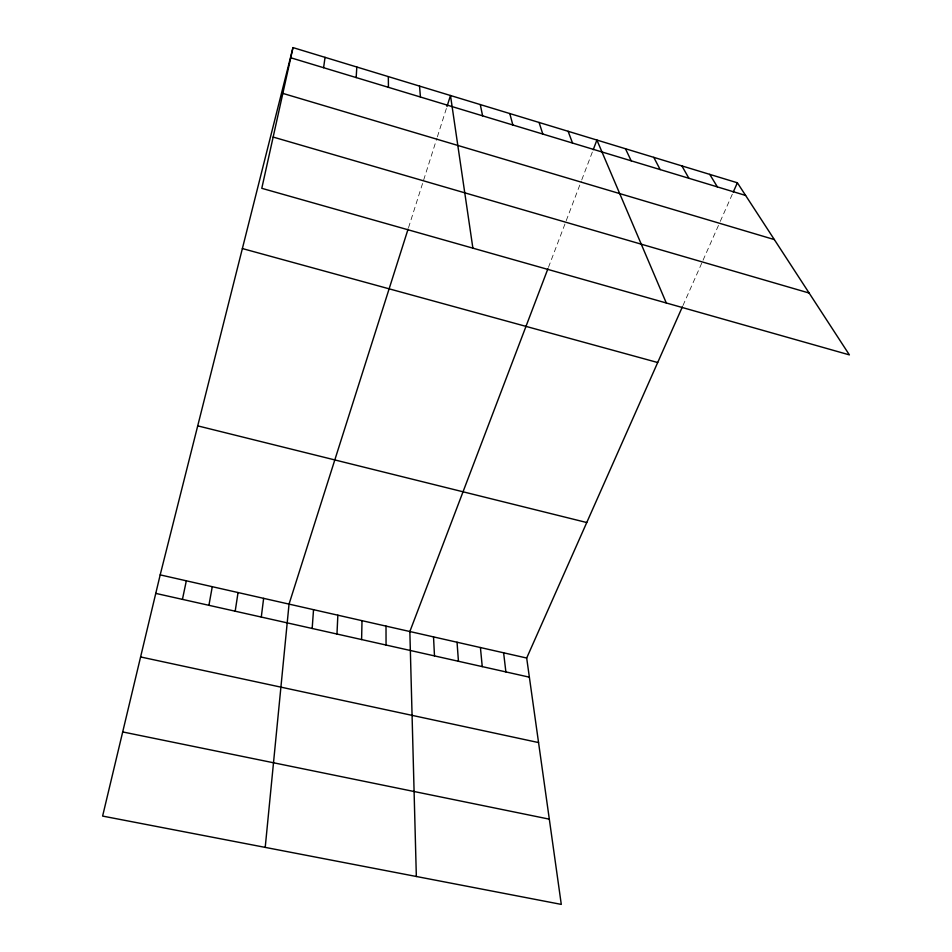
<?xml version="1.0" encoding="UTF-8"?>
<svg xmlns="http://www.w3.org/2000/svg" width="952" height="952" viewBox="0 0 952 952"><rect width="100%" height="100%" fill="white"/><g stroke="black" fill="none" stroke-linecap="round" stroke-linejoin="round"><path stroke-width="0.71" stroke-dasharray="4.76 3.57" d="M408.527 227.683L436.92 138.23M437.373 136.838L447 106.505M548.447 267.381L581.255 181.189M581.767 179.845L592.715 151.082M682.953 305.556L702.469 261.514M703.052 260.205L719.652 222.756M720.259 221.4L732.671 193.399"/><path stroke-width="1.43" d="M361.605 639.554L362.01 620.68M336.972 634.032L337.853 615.194M356.167 77.564L356.822 67.021M312.173 628.475L313.529 609.673M265.215 847.387L289.039 604.115L408.087 229.087M261.288 617.063L263.633 598.356M323.597 67.699L325.048 57.358M235.192 611.208L238.048 592.549M208.916 605.317L212.272 586.694M182.439 599.379L186.33 580.815M292.99 47.6L261.788 188.317L849.386 354.882L737.372 182.784L292.99 47.6L160.186 574.877L102.614 816.078L561.287 904.4L526.682 658.034L682.37 306.865M447 106.505L450.486 95.509L472.882 248.151M547.924 268.738L409.848 631.533L416.345 876.494M593.239 149.702L596.904 140.051L666.305 302.986M733.254 192.078L737.372 182.784M122.701 731.933L549.316 819.16M140.599 656.951L538.558 742.572M155.771 593.393L529.371 677.181M160.186 574.877L526.682 658.034M197.719 425.865L586.753 522.529M242.379 248.555L657.689 362.522M273.153 137.064L809.14 293.037M282.839 93.391L774.345 239.583M290.741 57.763L745.618 195.446M709.74 174.371L717.38 186.901M681.882 165.898L688.891 178.274M653.786 157.354L660.164 169.587M625.464 148.738L631.2 160.817M568.118 131.293L572.521 143.05M539.082 122.463L542.807 134.054M509.796 113.55L512.842 124.986M480.272 104.565L482.604 115.835M503.62 652.81L505.881 671.91M480.415 647.538L482.248 666.614M419.546 86.096L420.415 97.009M457.043 642.243L458.447 661.271M433.529 636.9L434.481 655.904M388.321 76.6L388.44 87.334M386.012 626.118L386.06 645.039"/></g></svg>
